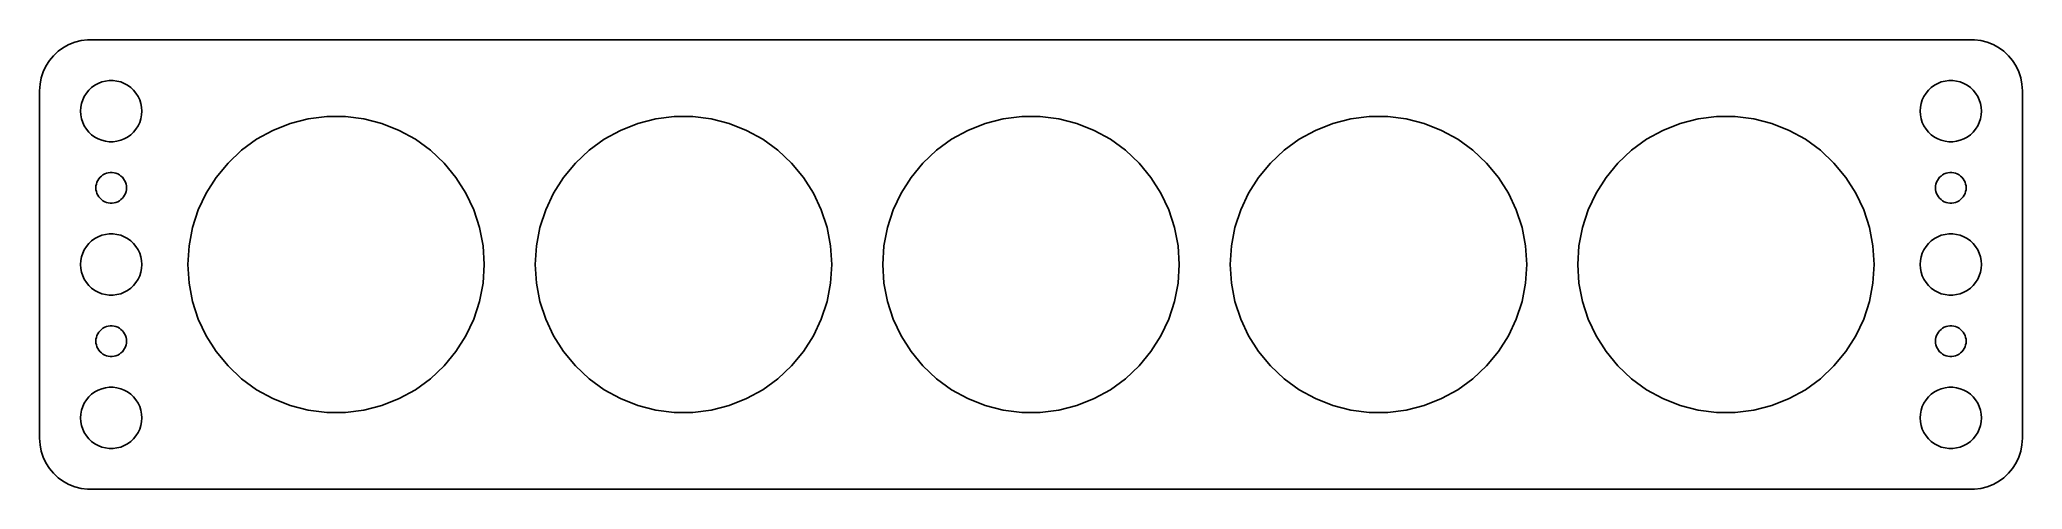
# Model space of a CAD drawing. Header units: metres. Extents: x -97 to 97, y -22 to 22.
import ezdxf

# ---------------------------------------------------------------- set-up
doc = ezdxf.new("R2010")
doc.units = ezdxf.units.M

msp = doc.modelspace()

# ---------------------------------------------------------------- linework, layer by layer
for p, q in [((-94.1289, 21.5241), (-94.6791, 21.2216)), ((-93.5451, 21.7553), (-94.1289, 21.5241)), ((-92.9369, 21.9114), (-93.5451, 21.7553)), ((-92.3139, 21.9901), (-92.9369, 21.9114)), ((92.3139, 21.9901), (-92.3139, 21.9901)), ((92.9369, 21.9114), (92.3139, 21.9901)), ((93.5451, 21.7553), (92.9369, 21.9114)), ((94.1289, 21.5241), (93.5451, 21.7553)), ((94.6791, 21.2216), (94.1289, 21.5241)), ((-96.3815, 19.4088), (-96.6489, 18.8406)), ((-96.0451, 19.9389), (-96.3815, 19.4088)), ((-95.6448, 20.4227), (-96.0451, 19.9389)), ((-95.1871, 20.8526), (-95.6448, 20.4227)), ((-94.6791, 21.2216), (-95.1871, 20.8526)), ((95.1871, 20.8526), (94.6791, 21.2216)), ((95.6448, 20.4227), (95.1871, 20.8526)), ((96.0451, 19.9389), (95.6448, 20.4227)), ((96.3815, 19.4088), (96.0451, 19.9389)), ((96.6489, 18.8406), (96.3815, 19.4088)), ((-96.9606, 17.6267), (-97, 17)), ((-96.8429, 18.2434), (-96.9606, 17.6267)), ((-96.6489, 18.8406), (-96.8429, 18.2434)), ((-91.9123, 17.3115), (-91.6075, 17.533)), ((-91.6075, 17.533), (-91.2773, 17.7145)), ((-91.2773, 17.7145), (-90.927, 17.8532)), ((-90.927, 17.8532), (-90.5621, 17.9469)), ((-90.5621, 17.9469), (-90.1884, 17.9941)), ((-90.1884, 17.9941), (-89.8116, 17.9941)), ((-89.8116, 17.9941), (-89.4379, 17.9469)), ((-89.4379, 17.9469), (-89.073, 17.8532)), ((-89.073, 17.8532), (-88.7227, 17.7145)), ((-88.7227, 17.7145), (-88.3925, 17.533)), ((-88.3925, 17.533), (-88.0877, 17.3115)), ((88.0877, 17.3115), (88.3925, 17.533)), ((88.3925, 17.533), (88.7227, 17.7145)), ((88.7227, 17.7145), (89.073, 17.8532)), ((89.073, 17.8532), (89.4379, 17.9469)), ((89.4379, 17.9469), (89.8116, 17.9941)), ((89.8116, 17.9941), (90.1884, 17.9941)), ((90.1884, 17.9941), (90.5621, 17.9469)), ((90.5621, 17.9469), (90.927, 17.8532)), ((90.927, 17.8532), (91.2773, 17.7145)), ((91.2773, 17.7145), (91.6075, 17.533)), ((91.6075, 17.533), (91.9123, 17.3115)), ((96.8429, 18.2434), (96.6489, 18.8406)), ((96.9606, 17.6267), (96.8429, 18.2434)), ((97, 17), (96.9606, 17.6267)), ((-97, 17), (-97, -17)), ((-92.9763, 15.376), (-92.9057, 15.7461)), ((-92.9057, 15.7461), (-92.7893, 16.1044)), ((-92.7893, 16.1044), (-92.6289, 16.4453)), ((-92.6289, 16.4453), (-92.427, 16.7634)), ((-92.427, 16.7634), (-92.1869, 17.0536)), ((-92.1869, 17.0536), (-91.9123, 17.3115)), ((-88.0877, 17.3115), (-87.8131, 17.0536)), ((-87.8131, 17.0536), (-87.573, 16.7634)), ((-87.573, 16.7634), (-87.3711, 16.4453)), ((-87.3711, 16.4453), (-87.2107, 16.1044)), ((-87.2107, 16.1044), (-87.0943, 15.7461)), ((-87.0943, 15.7461), (-87.0237, 15.376)), ((87.0237, 15.376), (87.0943, 15.7461)), ((87.0943, 15.7461), (87.2107, 16.1044)), ((87.2107, 16.1044), (87.3711, 16.4453)), ((87.3711, 16.4453), (87.573, 16.7634)), ((87.573, 16.7634), (87.8131, 17.0536)), ((87.8131, 17.0536), (88.0877, 17.3115)), ((91.9123, 17.3115), (92.1869, 17.0536)), ((92.1869, 17.0536), (92.427, 16.7634)), ((92.427, 16.7634), (92.6289, 16.4453)), ((92.6289, 16.4453), (92.7893, 16.1044)), ((92.7893, 16.1044), (92.9057, 15.7461)), ((92.9057, 15.7461), (92.9763, 15.376)), ((97, -17), (97, 17)), ((-93, 15), (-92.9763, 15.376)), ((-92.9763, 14.624), (-93, 15)), ((-92.9057, 14.2539), (-92.9763, 14.624)), ((-92.7893, 13.8956), (-92.9057, 14.2539)), ((-92.6289, 13.5547), (-92.7893, 13.8956)), ((-87.2107, 13.8956), (-87.3711, 13.5547)), ((-87.0943, 14.2539), (-87.2107, 13.8956)), ((-87.0237, 14.624), (-87.0943, 14.2539)), ((-87.0237, 15.376), (-87, 15)), ((-87, 15), (-87.0237, 14.624)), ((-74.1738, 13.12), (-72.4807, 13.7903)), ((-72.4807, 13.7903), (-70.717, 14.2432)), ((-70.717, 14.2432), (-68.9105, 14.4714)), ((-68.9105, 14.4714), (-67.0895, 14.4714)), ((-67.0895, 14.4714), (-65.283, 14.2432)), ((-65.283, 14.2432), (-63.5192, 13.7903)), ((-63.5192, 13.7903), (-61.8262, 13.12)), ((-40.1738, 13.12), (-38.4807, 13.7903)), ((-38.4807, 13.7903), (-36.717, 14.2432)), ((-36.717, 14.2432), (-34.9105, 14.4714)), ((-34.9105, 14.4714), (-33.0895, 14.4714)), ((-33.0895, 14.4714), (-31.283, 14.2432)), ((-31.283, 14.2432), (-29.5192, 13.7903)), ((-29.5192, 13.7903), (-27.8262, 13.12)), ((-6.1738, 13.12), (-4.48074, 13.7903)), ((-4.48074, 13.7903), (-2.71703, 14.2432)), ((-2.71703, 14.2432), (-0.91046, 14.4714)), ((-0.91046, 14.4714), (0.91046, 14.4714)), ((0.91046, 14.4714), (2.71703, 14.2432)), ((2.71703, 14.2432), (4.48074, 13.7903)), ((4.48074, 13.7903), (6.1738, 13.12)), ((27.8262, 13.12), (29.5192, 13.7903)), ((29.5192, 13.7903), (31.283, 14.2432)), ((31.283, 14.2432), (33.0895, 14.4714)), ((33.0895, 14.4714), (34.9105, 14.4714)), ((34.9105, 14.4714), (36.717, 14.2432)), ((36.717, 14.2432), (38.4807, 13.7903)), ((38.4807, 13.7903), (40.1738, 13.12)), ((61.8262, 13.12), (63.5192, 13.7903)), ((63.5192, 13.7903), (65.283, 14.2432)), ((65.283, 14.2432), (67.0895, 14.4714)), ((67.0895, 14.4714), (68.9105, 14.4714)), ((68.9105, 14.4714), (70.717, 14.2432)), ((70.717, 14.2432), (72.4807, 13.7903)), ((72.4807, 13.7903), (74.1738, 13.12)), ((87, 15), (87.0237, 15.376)), ((87.0237, 14.624), (87, 15)), ((87.0943, 14.2539), (87.0237, 14.624)), ((87.2107, 13.8956), (87.0943, 14.2539)), ((87.3711, 13.5547), (87.2107, 13.8956)), ((92.7893, 13.8956), (92.6289, 13.5547)), ((92.9057, 14.2539), (92.7893, 13.8956)), ((92.9763, 14.624), (92.9057, 14.2539)), ((92.9763, 15.376), (93, 15)), ((93, 15), (92.9763, 14.624)), ((-92.427, 13.2366), (-92.6289, 13.5547)), ((-92.1869, 12.9464), (-92.427, 13.2366)), ((-91.9123, 12.6884), (-92.1869, 12.9464)), ((-91.6075, 12.467), (-91.9123, 12.6884)), ((-91.2773, 12.2855), (-91.6075, 12.467)), ((-90.927, 12.1468), (-91.2773, 12.2855)), ((-90.5621, 12.0531), (-90.927, 12.1468)), ((-90.1884, 12.0059), (-90.5621, 12.0531)), ((-89.8116, 12.0059), (-90.1884, 12.0059)), ((-89.4379, 12.0531), (-89.8116, 12.0059)), ((-89.073, 12.1468), (-89.4379, 12.0531)), ((-88.7227, 12.2855), (-89.073, 12.1468)), ((-88.3925, 12.467), (-88.7227, 12.2855)), ((-88.0877, 12.6884), (-88.3925, 12.467)), ((-87.8131, 12.9464), (-88.0877, 12.6884)), ((-87.573, 13.2366), (-87.8131, 12.9464)), ((-87.3711, 13.5547), (-87.573, 13.2366)), ((-77.2426, 11.1724), (-75.7695, 12.2428)), ((-75.7695, 12.2428), (-74.1738, 13.12)), ((-61.8262, 13.12), (-60.2305, 12.2428)), ((-60.2305, 12.2428), (-58.7573, 11.1724)), ((-43.2426, 11.1724), (-41.7695, 12.2428)), ((-41.7695, 12.2428), (-40.1738, 13.12)), ((-27.8262, 13.12), (-26.2305, 12.2428)), ((-26.2305, 12.2428), (-24.7573, 11.1724)), ((-9.24265, 11.1724), (-7.76949, 12.2428)), ((-7.76949, 12.2428), (-6.1738, 13.12)), ((6.1738, 13.12), (7.76949, 12.2428)), ((7.76949, 12.2428), (9.24265, 11.1724)), ((24.7573, 11.1724), (26.2305, 12.2428)), ((26.2305, 12.2428), (27.8262, 13.12)), ((40.1738, 13.12), (41.7695, 12.2428)), ((41.7695, 12.2428), (43.2426, 11.1724)), ((58.7573, 11.1724), (60.2305, 12.2428)), ((60.2305, 12.2428), (61.8262, 13.12)), ((74.1738, 13.12), (75.7695, 12.2428)), ((75.7695, 12.2428), (77.2426, 11.1724)), ((87.573, 13.2366), (87.3711, 13.5547)), ((87.8131, 12.9464), (87.573, 13.2366)), ((88.0877, 12.6884), (87.8131, 12.9464)), ((88.3925, 12.467), (88.0877, 12.6884)), ((88.7227, 12.2855), (88.3925, 12.467)), ((89.073, 12.1468), (88.7227, 12.2855)), ((89.4379, 12.0531), (89.073, 12.1468)), ((89.8116, 12.0059), (89.4379, 12.0531)), ((90.1884, 12.0059), (89.8116, 12.0059)), ((90.5621, 12.0531), (90.1884, 12.0059)), ((90.927, 12.1468), (90.5621, 12.0531)), ((91.2773, 12.2855), (90.927, 12.1468)), ((91.6075, 12.467), (91.2773, 12.2855)), ((91.9123, 12.6884), (91.6075, 12.467)), ((92.1869, 12.9464), (91.9123, 12.6884)), ((92.427, 13.2366), (92.1869, 12.9464)), ((92.6289, 13.5547), (92.427, 13.2366)), ((-79.7307, 8.52287), (-78.57, 9.92592)), ((-78.57, 9.92592), (-77.2426, 11.1724)), ((-58.7573, 11.1724), (-57.4299, 9.92592)), ((-57.4299, 9.92592), (-56.2692, 8.52287)), ((-45.7307, 8.52287), (-44.57, 9.92592)), ((-44.57, 9.92592), (-43.2426, 11.1724)), ((-24.7573, 11.1724), (-23.4299, 9.92592)), ((-23.4299, 9.92592), (-22.2692, 8.52287)), ((-11.7307, 8.52287), (-10.57, 9.92592)), ((-10.57, 9.92592), (-9.24265, 11.1724)), ((9.24265, 11.1724), (10.57, 9.92592)), ((10.57, 9.92592), (11.7307, 8.52287)), ((22.2692, 8.52287), (23.4299, 9.92592)), ((23.4299, 9.92592), (24.7573, 11.1724)), ((43.2426, 11.1724), (44.57, 9.92592)), ((44.57, 9.92592), (45.7307, 8.52287)), ((56.2692, 8.52287), (57.4299, 9.92592)), ((57.4299, 9.92592), (58.7573, 11.1724)), ((77.2426, 11.1724), (78.57, 9.92592)), ((78.57, 9.92592), (79.7307, 8.52287)), ((-91.4882, 7.68799), (-91.4529, 7.87303)), ((-91.4529, 7.87303), (-91.3947, 8.05219)), ((-91.3947, 8.05219), (-91.3145, 8.22263)), ((-91.3145, 8.22263), (-91.2135, 8.38167)), ((-91.2135, 8.38167), (-91.0934, 8.52681)), ((-91.0934, 8.52681), (-90.9561, 8.65576)), ((-90.9561, 8.65576), (-90.8037, 8.76648)), ((-90.8037, 8.76648), (-90.6387, 8.85724)), ((-90.6387, 8.85724), (-90.4635, 8.92657)), ((-90.4635, 8.92657), (-90.2811, 8.97342)), ((-90.2811, 8.97342), (-90.0942, 8.99704)), ((-90.0942, 8.99704), (-89.9058, 8.99704)), ((-89.9058, 8.99704), (-89.7189, 8.97342)), ((-89.7189, 8.97342), (-89.5365, 8.92657)), ((-89.5365, 8.92657), (-89.3613, 8.85724)), ((-89.3613, 8.85724), (-89.1963, 8.76648)), ((-89.1963, 8.76648), (-89.0439, 8.65576)), ((-89.0439, 8.65576), (-88.9065, 8.52681)), ((-88.9065, 8.52681), (-88.7865, 8.38167)), ((-88.7865, 8.38167), (-88.6855, 8.22263)), ((-88.6855, 8.22263), (-88.6053, 8.05219)), ((-88.6053, 8.05219), (-88.5471, 7.87303)), ((-88.5471, 7.87303), (-88.5118, 7.68799)), ((-80.7064, 6.98543), (-79.7307, 8.52287)), ((-56.2692, 8.52287), (-55.2935, 6.98543)), ((-46.7064, 6.98543), (-45.7307, 8.52287)), ((-22.2692, 8.52287), (-21.2935, 6.98543)), ((-12.7064, 6.98543), (-11.7307, 8.52287)), ((11.7307, 8.52287), (12.7064, 6.98543)), ((21.2935, 6.98543), (22.2692, 8.52287)), ((45.7307, 8.52287), (46.7064, 6.98543)), ((55.2935, 6.98543), (56.2692, 8.52287)), ((79.7307, 8.52287), (80.7064, 6.98543)), ((88.5118, 7.68799), (88.5471, 7.87303)), ((88.5471, 7.87303), (88.6053, 8.05219)), ((88.6053, 8.05219), (88.6855, 8.22263)), ((88.6855, 8.22263), (88.7865, 8.38167)), ((88.7865, 8.38167), (88.9065, 8.52681)), ((88.9065, 8.52681), (89.0439, 8.65576)), ((89.0439, 8.65576), (89.1963, 8.76648)), ((89.1963, 8.76648), (89.3613, 8.85724)), ((89.3613, 8.85724), (89.5365, 8.92657)), ((89.5365, 8.92657), (89.7189, 8.97342)), ((89.7189, 8.97342), (89.9058, 8.99704)), ((89.9058, 8.99704), (90.0942, 8.99704)), ((90.0942, 8.99704), (90.2811, 8.97342)), ((90.2811, 8.97342), (90.4635, 8.92657)), ((90.4635, 8.92657), (90.6387, 8.85724)), ((90.6387, 8.85724), (90.8037, 8.76648)), ((90.8037, 8.76648), (90.9561, 8.65576)), ((90.9561, 8.65576), (91.0934, 8.52681)), ((91.0934, 8.52681), (91.2135, 8.38167)), ((91.2135, 8.38167), (91.3145, 8.22263)), ((91.3145, 8.22263), (91.3947, 8.05219)), ((91.3947, 8.05219), (91.4529, 7.87303)), ((91.4529, 7.87303), (91.4882, 7.68799)), ((-91.5, 7.5), (-91.4882, 7.68799)), ((-91.4882, 7.312), (-91.5, 7.5)), ((-91.4529, 7.12695), (-91.4882, 7.312)), ((-91.3947, 6.9478), (-91.4529, 7.12695)), ((-91.3145, 6.77736), (-91.3947, 6.9478)), ((-91.2135, 6.61832), (-91.3145, 6.77736)), ((-91.0934, 6.47318), (-91.2135, 6.61832)), ((-90.9561, 6.34422), (-91.0934, 6.47318)), ((-90.8037, 6.23351), (-90.9561, 6.34422)), ((-90.6387, 6.14275), (-90.8037, 6.23351)), ((-90.4635, 6.07341), (-90.6387, 6.14275)), ((-90.2811, 6.02657), (-90.4635, 6.07341)), ((-90.0942, 6.00294), (-90.2811, 6.02657)), ((-89.9058, 6.00294), (-90.0942, 6.00294)), ((-89.7189, 6.02657), (-89.9058, 6.00294)), ((-89.5365, 6.07341), (-89.7189, 6.02657)), ((-89.3613, 6.14275), (-89.5365, 6.07341)), ((-89.1963, 6.23351), (-89.3613, 6.14275)), ((-89.0439, 6.34422), (-89.1963, 6.23351)), ((-88.9065, 6.47318), (-89.0439, 6.34422)), ((-88.7865, 6.61832), (-88.9065, 6.47318)), ((-88.6855, 6.77736), (-88.7865, 6.61832)), ((-88.6053, 6.9478), (-88.6855, 6.77736)), ((-88.5471, 7.12695), (-88.6053, 6.9478)), ((-88.5118, 7.312), (-88.5471, 7.12695)), ((-88.5118, 7.68799), (-88.5, 7.5)), ((-88.5, 7.5), (-88.5118, 7.312)), ((-81.4818, 5.3378), (-80.7064, 6.98543)), ((-55.2935, 6.98543), (-54.5182, 5.3378)), ((-47.4818, 5.3378), (-46.7064, 6.98543)), ((-21.2935, 6.98543), (-20.5182, 5.3378)), ((-13.4818, 5.3378), (-12.7064, 6.98543)), ((12.7064, 6.98543), (13.4818, 5.3378)), ((20.5182, 5.3378), (21.2935, 6.98543)), ((46.7064, 6.98543), (47.4818, 5.3378)), ((54.5182, 5.3378), (55.2935, 6.98543)), ((80.7064, 6.98543), (81.4818, 5.3378)), ((88.5, 7.5), (88.5118, 7.68799)), ((88.5118, 7.312), (88.5, 7.5)), ((88.5471, 7.12695), (88.5118, 7.312)), ((88.6053, 6.9478), (88.5471, 7.12695)), ((88.6855, 6.77736), (88.6053, 6.9478)), ((88.7865, 6.61832), (88.6855, 6.77736)), ((88.9065, 6.47318), (88.7865, 6.61832)), ((89.0439, 6.34422), (88.9065, 6.47318)), ((89.1963, 6.23351), (89.0439, 6.34422)), ((89.3613, 6.14275), (89.1963, 6.23351)), ((89.5365, 6.07341), (89.3613, 6.14275)), ((89.7189, 6.02657), (89.5365, 6.07341)), ((89.9058, 6.00294), (89.7189, 6.02657)), ((90.0942, 6.00294), (89.9058, 6.00294)), ((90.2811, 6.02657), (90.0942, 6.00294)), ((90.4635, 6.07341), (90.2811, 6.02657)), ((90.6387, 6.14275), (90.4635, 6.07341)), ((90.8037, 6.23351), (90.6387, 6.14275)), ((90.9561, 6.34422), (90.8037, 6.23351)), ((91.0934, 6.47318), (90.9561, 6.34422)), ((91.2135, 6.61832), (91.0934, 6.47318)), ((91.3145, 6.77736), (91.2135, 6.61832)), ((91.3947, 6.9478), (91.3145, 6.77736)), ((91.4529, 7.12695), (91.3947, 6.9478)), ((91.4882, 7.312), (91.4529, 7.12695)), ((91.4882, 7.68799), (91.5, 7.5)), ((91.5, 7.5), (91.4882, 7.312)), ((-82.0444, 3.606), (-81.4818, 5.3378)), ((-54.5182, 5.3378), (-53.9555, 3.606)), ((-48.0444, 3.606), (-47.4818, 5.3378)), ((-20.5182, 5.3378), (-19.9555, 3.606)), ((-14.0444, 3.606), (-13.4818, 5.3378)), ((13.4818, 5.3378), (14.0444, 3.606)), ((19.9555, 3.606), (20.5182, 5.3378)), ((47.4818, 5.3378), (48.0444, 3.606)), ((53.9555, 3.606), (54.5182, 5.3378)), ((81.4818, 5.3378), (82.0444, 3.606)), ((-92.427, 1.76335), (-92.1869, 2.05363)), ((-92.1869, 2.05363), (-91.9123, 2.31154)), ((-91.9123, 2.31154), (-91.6075, 2.53297)), ((-91.6075, 2.53297), (-91.2773, 2.71448)), ((-91.2773, 2.71448), (-90.927, 2.85316)), ((-90.927, 2.85316), (-90.5621, 2.94685)), ((-90.5621, 2.94685), (-90.1884, 2.99408)), ((-90.1884, 2.99408), (-89.8116, 2.99408)), ((-89.8116, 2.99408), (-89.4379, 2.94685)), ((-89.4379, 2.94685), (-89.073, 2.85316)), ((-89.073, 2.85316), (-88.7227, 2.71448)), ((-88.7227, 2.71448), (-88.3925, 2.53297)), ((-88.3925, 2.53297), (-88.0877, 2.31154)), ((-88.0877, 2.31154), (-87.8131, 2.05363)), ((-87.8131, 2.05363), (-87.573, 1.76335)), ((-82.3857, 1.81732), (-82.0444, 3.606)), ((-53.9555, 3.606), (-53.6143, 1.81732)), ((-48.3857, 1.81732), (-48.0444, 3.606)), ((-19.9555, 3.606), (-19.6143, 1.81732)), ((-14.3857, 1.81732), (-14.0444, 3.606)), ((14.0444, 3.606), (14.3857, 1.81732)), ((19.6143, 1.81732), (19.9555, 3.606)), ((48.0444, 3.606), (48.3857, 1.81732)), ((53.6143, 1.81732), (53.9555, 3.606)), ((82.0444, 3.606), (82.3857, 1.81732)), ((87.573, 1.76335), (87.8131, 2.05363)), ((87.8131, 2.05363), (88.0877, 2.31154)), ((88.0877, 2.31154), (88.3925, 2.53297)), ((88.3925, 2.53297), (88.7227, 2.71448)), ((88.7227, 2.71448), (89.073, 2.85316)), ((89.073, 2.85316), (89.4379, 2.94685)), ((89.4379, 2.94685), (89.8116, 2.99408)), ((89.8116, 2.99408), (90.1884, 2.99408)), ((90.1884, 2.99408), (90.5621, 2.94685)), ((90.5621, 2.94685), (90.927, 2.85316)), ((90.927, 2.85316), (91.2773, 2.71448)), ((91.2773, 2.71448), (91.6075, 2.53297)), ((91.6075, 2.53297), (91.9123, 2.31154)), ((91.9123, 2.31154), (92.1869, 2.05363)), ((92.1869, 2.05363), (92.427, 1.76335)), ((-93, 0), (-92.9763, 0.37599)), ((-92.9763, -0.37599), (-93, 0)), ((-92.9763, 0.37599), (-92.9057, 0.74606)), ((-92.9057, 0.74606), (-92.7893, 1.10437)), ((-92.7893, 1.10437), (-92.6289, 1.44525)), ((-92.6289, 1.44525), (-92.427, 1.76335)), ((-87.573, 1.76335), (-87.3711, 1.44525)), ((-87.3711, 1.44525), (-87.2107, 1.10437)), ((-87.2107, 1.10437), (-87.0943, 0.74606)), ((-87.0943, 0.74606), (-87.0237, 0.37599)), ((-87.0237, 0.37599), (-87, 0)), ((-87, 0), (-87.0237, -0.37599)), ((-82.5, 0), (-82.3857, 1.81732)), ((-82.3857, -1.81732), (-82.5, 0)), ((-53.6143, 1.81732), (-53.5, 0)), ((-53.5, 0), (-53.6143, -1.81732)), ((-48.5, 0), (-48.3857, 1.81732)), ((-48.3857, -1.81732), (-48.5, 0)), ((-19.6143, 1.81732), (-19.5, 0)), ((-19.5, 0), (-19.6143, -1.81732)), ((-14.5, 0), (-14.3857, 1.81732)), ((-14.3857, -1.81732), (-14.5, 0)), ((14.3857, 1.81732), (14.5, 0)), ((14.5, 0), (14.3857, -1.81732)), ((19.5, 0), (19.6143, 1.81732)), ((19.6143, -1.81732), (19.5, 0)), ((48.3857, 1.81732), (48.5, 0)), ((48.5, 0), (48.3857, -1.81732)), ((53.5, 0), (53.6143, 1.81732)), ((53.6143, -1.81732), (53.5, 0)), ((82.3857, 1.81732), (82.5, 0)), ((82.5, 0), (82.3857, -1.81732)), ((87, 0), (87.0237, 0.37599)), ((87.0237, -0.37599), (87, 0)), ((87.0237, 0.37599), (87.0943, 0.74606)), ((87.0943, 0.74606), (87.2107, 1.10437)), ((87.2107, 1.10437), (87.3711, 1.44525)), ((87.3711, 1.44525), (87.573, 1.76335)), ((92.427, 1.76335), (92.6289, 1.44525)), ((92.6289, 1.44525), (92.7893, 1.10437)), ((92.7893, 1.10437), (92.9057, 0.74606)), ((92.9057, 0.74606), (92.9763, 0.37599)), ((92.9763, 0.37599), (93, 0)), ((93, 0), (92.9763, -0.37599)), ((-92.9057, -0.74606), (-92.9763, -0.37599)), ((-92.7893, -1.10437), (-92.9057, -0.74606)), ((-92.6289, -1.44525), (-92.7893, -1.10437)), ((-92.427, -1.76335), (-92.6289, -1.44525)), ((-92.1869, -2.05363), (-92.427, -1.76335)), ((-87.573, -1.76335), (-87.8131, -2.05363)), ((-87.3711, -1.44525), (-87.573, -1.76335)), ((-87.2107, -1.10437), (-87.3711, -1.44525)), ((-87.0943, -0.74606), (-87.2107, -1.10437)), ((-87.0237, -0.37599), (-87.0943, -0.74606)), ((-82.0444, -3.606), (-82.3857, -1.81732)), ((-53.6143, -1.81732), (-53.9555, -3.606)), ((-48.0444, -3.606), (-48.3857, -1.81732)), ((-19.6143, -1.81732), (-19.9555, -3.606)), ((-14.0444, -3.606), (-14.3857, -1.81732)), ((14.3857, -1.81732), (14.0444, -3.606)), ((19.9555, -3.606), (19.6143, -1.81732)), ((48.3857, -1.81732), (48.0444, -3.606)), ((53.9555, -3.606), (53.6143, -1.81732)), ((82.3857, -1.81732), (82.0444, -3.606)), ((87.0943, -0.74606), (87.0237, -0.37599)), ((87.2107, -1.10437), (87.0943, -0.74606)), ((87.3711, -1.44525), (87.2107, -1.10437)), ((87.573, -1.76335), (87.3711, -1.44525)), ((87.8131, -2.05363), (87.573, -1.76335)), ((92.427, -1.76335), (92.1869, -2.05363)), ((92.6289, -1.44525), (92.427, -1.76335)), ((92.7893, -1.10437), (92.6289, -1.44525)), ((92.9057, -0.74606), (92.7893, -1.10437)), ((92.9763, -0.37599), (92.9057, -0.74606)), ((-91.9123, -2.31154), (-92.1869, -2.05363)), ((-91.6075, -2.53297), (-91.9123, -2.31154)), ((-91.2773, -2.71448), (-91.6075, -2.53297)), ((-90.927, -2.85316), (-91.2773, -2.71448)), ((-90.5621, -2.94685), (-90.927, -2.85316)), ((-90.1884, -2.99408), (-90.5621, -2.94685)), ((-89.8116, -2.99408), (-90.1884, -2.99408)), ((-89.4379, -2.94685), (-89.8116, -2.99408)), ((-89.073, -2.85316), (-89.4379, -2.94685)), ((-88.7227, -2.71448), (-89.073, -2.85316)), ((-88.3925, -2.53297), (-88.7227, -2.71448)), ((-88.0877, -2.31154), (-88.3925, -2.53297)), ((-87.8131, -2.05363), (-88.0877, -2.31154)), ((-81.4818, -5.3378), (-82.0444, -3.606)), ((-53.9555, -3.606), (-54.5182, -5.3378)), ((-47.4818, -5.3378), (-48.0444, -3.606)), ((-19.9555, -3.606), (-20.5182, -5.3378)), ((-13.4818, -5.3378), (-14.0444, -3.606)), ((14.0444, -3.606), (13.4818, -5.3378)), ((20.5182, -5.3378), (19.9555, -3.606)), ((48.0444, -3.606), (47.4818, -5.3378)), ((54.5182, -5.3378), (53.9555, -3.606)), ((82.0444, -3.606), (81.4818, -5.3378)), ((88.0877, -2.31154), (87.8131, -2.05363)), ((88.3925, -2.53297), (88.0877, -2.31154)), ((88.7227, -2.71448), (88.3925, -2.53297)), ((89.073, -2.85316), (88.7227, -2.71448)), ((89.4379, -2.94685), (89.073, -2.85316)), ((89.8116, -2.99408), (89.4379, -2.94685)), ((90.1884, -2.99408), (89.8116, -2.99408)), ((90.5621, -2.94685), (90.1884, -2.99408)), ((90.927, -2.85316), (90.5621, -2.94685)), ((91.2773, -2.71448), (90.927, -2.85316)), ((91.6075, -2.53297), (91.2773, -2.71448)), ((91.9123, -2.31154), (91.6075, -2.53297)), ((92.1869, -2.05363), (91.9123, -2.31154)), ((-80.7064, -6.98543), (-81.4818, -5.3378)), ((-54.5182, -5.3378), (-55.2935, -6.98543)), ((-46.7064, -6.98543), (-47.4818, -5.3378)), ((-20.5182, -5.3378), (-21.2935, -6.98543)), ((-12.7064, -6.98543), (-13.4818, -5.3378)), ((13.4818, -5.3378), (12.7064, -6.98543)), ((21.2935, -6.98543), (20.5182, -5.3378)), ((47.4818, -5.3378), (46.7064, -6.98543)), ((55.2935, -6.98543), (54.5182, -5.3378)), ((81.4818, -5.3378), (80.7064, -6.98543)), ((-91.5, -7.5), (-91.4882, -7.312)), ((-91.4882, -7.68799), (-91.5, -7.5)), ((-91.4882, -7.312), (-91.4529, -7.12695)), ((-91.4529, -7.87303), (-91.4882, -7.68799)), ((-91.4529, -7.12695), (-91.3947, -6.9478)), ((-91.3947, -6.9478), (-91.3145, -6.77736)), ((-91.3145, -6.77736), (-91.2135, -6.61832)), ((-91.2135, -6.61832), (-91.0934, -6.47318)), ((-91.0934, -6.47318), (-90.9561, -6.34422)), ((-90.9561, -6.34422), (-90.8037, -6.23351)), ((-90.8037, -6.23351), (-90.6387, -6.14275)), ((-90.6387, -6.14275), (-90.4635, -6.07341)), ((-90.4635, -6.07341), (-90.2811, -6.02657)), ((-90.2811, -6.02657), (-90.0942, -6.00294)), ((-90.0942, -6.00294), (-89.9058, -6.00294)), ((-89.9058, -6.00294), (-89.7189, -6.02657)), ((-89.7189, -6.02657), (-89.5365, -6.07341)), ((-89.5365, -6.07341), (-89.3613, -6.14275)), ((-89.3613, -6.14275), (-89.1963, -6.23351)), ((-89.1963, -6.23351), (-89.0439, -6.34422)), ((-89.0439, -6.34422), (-88.9065, -6.47318)), ((-88.9065, -6.47318), (-88.7865, -6.61832)), ((-88.7865, -6.61832), (-88.6855, -6.77736)), ((-88.6855, -6.77736), (-88.6053, -6.9478)), ((-88.6053, -6.9478), (-88.5471, -7.12695)), ((-88.5471, -7.12695), (-88.5118, -7.312)), ((-88.5118, -7.68799), (-88.5471, -7.87303)), ((-88.5118, -7.312), (-88.5, -7.5)), ((-88.5, -7.5), (-88.5118, -7.68799)), ((-79.7307, -8.52287), (-80.7064, -6.98543)), ((-55.2935, -6.98543), (-56.2692, -8.52287)), ((-45.7307, -8.52287), (-46.7064, -6.98543)), ((-21.2935, -6.98543), (-22.2692, -8.52287)), ((-11.7307, -8.52287), (-12.7064, -6.98543)), ((12.7064, -6.98543), (11.7307, -8.52287)), ((22.2692, -8.52287), (21.2935, -6.98543)), ((46.7064, -6.98543), (45.7307, -8.52287)), ((56.2692, -8.52287), (55.2935, -6.98543)), ((80.7064, -6.98543), (79.7307, -8.52287)), ((88.5, -7.5), (88.5118, -7.312)), ((88.5118, -7.68799), (88.5, -7.5)), ((88.5118, -7.312), (88.5471, -7.12695)), ((88.5471, -7.87303), (88.5118, -7.68799)), ((88.5471, -7.12695), (88.6053, -6.9478)), ((88.6053, -6.9478), (88.6855, -6.77736)), ((88.6855, -6.77736), (88.7865, -6.61832)), ((88.7865, -6.61832), (88.9065, -6.47318)), ((88.9065, -6.47318), (89.0439, -6.34422)), ((89.0439, -6.34422), (89.1963, -6.23351)), ((89.1963, -6.23351), (89.3613, -6.14275)), ((89.3613, -6.14275), (89.5365, -6.07341)), ((89.5365, -6.07341), (89.7189, -6.02657)), ((89.7189, -6.02657), (89.9058, -6.00294)), ((89.9058, -6.00294), (90.0942, -6.00294)), ((90.0942, -6.00294), (90.2811, -6.02657)), ((90.2811, -6.02657), (90.4635, -6.07341)), ((90.4635, -6.07341), (90.6387, -6.14275)), ((90.6387, -6.14275), (90.8037, -6.23351)), ((90.8037, -6.23351), (90.9561, -6.34422)), ((90.9561, -6.34422), (91.0934, -6.47318)), ((91.0934, -6.47318), (91.2135, -6.61832)), ((91.2135, -6.61832), (91.3145, -6.77736)), ((91.3145, -6.77736), (91.3947, -6.9478)), ((91.3947, -6.9478), (91.4529, -7.12695)), ((91.4529, -7.12695), (91.4882, -7.312)), ((91.4882, -7.68799), (91.4529, -7.87303)), ((91.4882, -7.312), (91.5, -7.5)), ((91.5, -7.5), (91.4882, -7.68799)), ((-91.3947, -8.05219), (-91.4529, -7.87303)), ((-91.3145, -8.22263), (-91.3947, -8.05219)), ((-91.2135, -8.38167), (-91.3145, -8.22263)), ((-91.0934, -8.52681), (-91.2135, -8.38167)), ((-90.9561, -8.65576), (-91.0934, -8.52681)), ((-90.8037, -8.76648), (-90.9561, -8.65576)), ((-90.6387, -8.85724), (-90.8037, -8.76648)), ((-90.4635, -8.92657), (-90.6387, -8.85724)), ((-90.2811, -8.97342), (-90.4635, -8.92657)), ((-90.0942, -8.99704), (-90.2811, -8.97342)), ((-89.9058, -8.99704), (-90.0942, -8.99704)), ((-89.7189, -8.97342), (-89.9058, -8.99704)), ((-89.5365, -8.92657), (-89.7189, -8.97342)), ((-89.3613, -8.85724), (-89.5365, -8.92657)), ((-89.1963, -8.76648), (-89.3613, -8.85724)), ((-89.0439, -8.65576), (-89.1963, -8.76648)), ((-88.9065, -8.52681), (-89.0439, -8.65576)), ((-88.7865, -8.38167), (-88.9065, -8.52681)), ((-88.6855, -8.22263), (-88.7865, -8.38167)), ((-88.6053, -8.05219), (-88.6855, -8.22263)), ((-88.5471, -7.87303), (-88.6053, -8.05219)), ((-78.57, -9.92592), (-79.7307, -8.52287)), ((-56.2692, -8.52287), (-57.4299, -9.92592)), ((-44.57, -9.92592), (-45.7307, -8.52287)), ((-22.2692, -8.52287), (-23.4299, -9.92592)), ((-10.57, -9.92592), (-11.7307, -8.52287)), ((11.7307, -8.52287), (10.57, -9.92592)), ((23.4299, -9.92592), (22.2692, -8.52287)), ((45.7307, -8.52287), (44.57, -9.92592)), ((57.4299, -9.92592), (56.2692, -8.52287)), ((79.7307, -8.52287), (78.57, -9.92592)), ((88.6053, -8.05219), (88.5471, -7.87303)), ((88.6855, -8.22263), (88.6053, -8.05219)), ((88.7865, -8.38167), (88.6855, -8.22263)), ((88.9065, -8.52681), (88.7865, -8.38167)), ((89.0439, -8.65576), (88.9065, -8.52681)), ((89.1963, -8.76648), (89.0439, -8.65576)), ((89.3613, -8.85724), (89.1963, -8.76648)), ((89.5365, -8.92657), (89.3613, -8.85724)), ((89.7189, -8.97342), (89.5365, -8.92657)), ((89.9058, -8.99704), (89.7189, -8.97342)), ((90.0942, -8.99704), (89.9058, -8.99704)), ((90.2811, -8.97342), (90.0942, -8.99704)), ((90.4635, -8.92657), (90.2811, -8.97342)), ((90.6387, -8.85724), (90.4635, -8.92657)), ((90.8037, -8.76648), (90.6387, -8.85724)), ((90.9561, -8.65576), (90.8037, -8.76648)), ((91.0934, -8.52681), (90.9561, -8.65576)), ((91.2135, -8.38167), (91.0934, -8.52681)), ((91.3145, -8.22263), (91.2135, -8.38167)), ((91.3947, -8.05219), (91.3145, -8.22263)), ((91.4529, -7.87303), (91.3947, -8.05219)), ((-77.2426, -11.1724), (-78.57, -9.92592)), ((-75.7695, -12.2428), (-77.2426, -11.1724)), ((-58.7573, -11.1724), (-60.2305, -12.2428)), ((-57.4299, -9.92592), (-58.7573, -11.1724)), ((-43.2426, -11.1724), (-44.57, -9.92592)), ((-41.7695, -12.2428), (-43.2426, -11.1724)), ((-24.7573, -11.1724), (-26.2305, -12.2428)), ((-23.4299, -9.92592), (-24.7573, -11.1724)), ((-9.24265, -11.1724), (-10.57, -9.92592)), ((-7.76949, -12.2428), (-9.24265, -11.1724)), ((9.24265, -11.1724), (7.76949, -12.2428)), ((10.57, -9.92592), (9.24265, -11.1724)), ((24.7573, -11.1724), (23.4299, -9.92592)), ((26.2305, -12.2428), (24.7573, -11.1724)), ((43.2426, -11.1724), (41.7695, -12.2428)), ((44.57, -9.92592), (43.2426, -11.1724)), ((58.7573, -11.1724), (57.4299, -9.92592)), ((60.2305, -12.2428), (58.7573, -11.1724)), ((77.2426, -11.1724), (75.7695, -12.2428)), ((78.57, -9.92592), (77.2426, -11.1724)), ((-92.7893, -13.8956), (-92.6289, -13.5547)), ((-92.6289, -13.5547), (-92.427, -13.2366)), ((-92.427, -13.2366), (-92.1869, -12.9464)), ((-92.1869, -12.9464), (-91.9123, -12.6884)), ((-91.9123, -12.6884), (-91.6075, -12.467)), ((-91.6075, -12.467), (-91.2773, -12.2855)), ((-91.2773, -12.2855), (-90.927, -12.1468)), ((-90.927, -12.1468), (-90.5621, -12.0531)), ((-90.5621, -12.0531), (-90.1884, -12.0059)), ((-90.1884, -12.0059), (-89.8116, -12.0059)), ((-89.8116, -12.0059), (-89.4379, -12.0531)), ((-89.4379, -12.0531), (-89.073, -12.1468)), ((-89.073, -12.1468), (-88.7227, -12.2855)), ((-88.7227, -12.2855), (-88.3925, -12.467)), ((-88.3925, -12.467), (-88.0877, -12.6884)), ((-88.0877, -12.6884), (-87.8131, -12.9464)), ((-87.8131, -12.9464), (-87.573, -13.2366)), ((-87.573, -13.2366), (-87.3711, -13.5547)), ((-87.3711, -13.5547), (-87.2107, -13.8956)), ((-74.1738, -13.12), (-75.7695, -12.2428)), ((-72.4807, -13.7903), (-74.1738, -13.12)), ((-61.8262, -13.12), (-63.5192, -13.7903)), ((-60.2305, -12.2428), (-61.8262, -13.12)), ((-40.1738, -13.12), (-41.7695, -12.2428)), ((-38.4807, -13.7903), (-40.1738, -13.12)), ((-27.8262, -13.12), (-29.5192, -13.7903)), ((-26.2305, -12.2428), (-27.8262, -13.12)), ((-6.1738, -13.12), (-7.76949, -12.2428)), ((-4.48074, -13.7903), (-6.1738, -13.12)), ((6.1738, -13.12), (4.48074, -13.7903)), ((7.76949, -12.2428), (6.1738, -13.12)), ((27.8262, -13.12), (26.2305, -12.2428)), ((29.5192, -13.7903), (27.8262, -13.12)), ((40.1738, -13.12), (38.4807, -13.7903)), ((41.7695, -12.2428), (40.1738, -13.12)), ((61.8262, -13.12), (60.2305, -12.2428)), ((63.5192, -13.7903), (61.8262, -13.12)), ((74.1738, -13.12), (72.4807, -13.7903)), ((75.7695, -12.2428), (74.1738, -13.12)), ((87.2107, -13.8956), (87.3711, -13.5547)), ((87.3711, -13.5547), (87.573, -13.2366)), ((87.573, -13.2366), (87.8131, -12.9464)), ((87.8131, -12.9464), (88.0877, -12.6884)), ((88.0877, -12.6884), (88.3925, -12.467)), ((88.3925, -12.467), (88.7227, -12.2855)), ((88.7227, -12.2855), (89.073, -12.1468)), ((89.073, -12.1468), (89.4379, -12.0531)), ((89.4379, -12.0531), (89.8116, -12.0059)), ((89.8116, -12.0059), (90.1884, -12.0059)), ((90.1884, -12.0059), (90.5621, -12.0531)), ((90.5621, -12.0531), (90.927, -12.1468)), ((90.927, -12.1468), (91.2773, -12.2855)), ((91.2773, -12.2855), (91.6075, -12.467)), ((91.6075, -12.467), (91.9123, -12.6884)), ((91.9123, -12.6884), (92.1869, -12.9464)), ((92.1869, -12.9464), (92.427, -13.2366)), ((92.427, -13.2366), (92.6289, -13.5547)), ((92.6289, -13.5547), (92.7893, -13.8956)), ((-93, -15), (-92.9763, -14.624)), ((-92.9763, -15.376), (-93, -15)), ((-92.9763, -14.624), (-92.9057, -14.2539)), ((-92.9057, -15.7461), (-92.9763, -15.376)), ((-92.9057, -14.2539), (-92.7893, -13.8956)), ((-87.2107, -13.8956), (-87.0943, -14.2539)), ((-87.0943, -14.2539), (-87.0237, -14.624)), ((-87.0237, -15.376), (-87.0943, -15.7461)), ((-87.0237, -14.624), (-87, -15)), ((-87, -15), (-87.0237, -15.376)), ((-70.717, -14.2432), (-72.4807, -13.7903)), ((-68.9105, -14.4714), (-70.717, -14.2432)), ((-67.0895, -14.4714), (-68.9105, -14.4714)), ((-65.283, -14.2432), (-67.0895, -14.4714)), ((-63.5192, -13.7903), (-65.283, -14.2432)), ((-36.717, -14.2432), (-38.4807, -13.7903)), ((-34.9105, -14.4714), (-36.717, -14.2432)), ((-33.0895, -14.4714), (-34.9105, -14.4714)), ((-31.283, -14.2432), (-33.0895, -14.4714)), ((-29.5192, -13.7903), (-31.283, -14.2432)), ((-2.71703, -14.2432), (-4.48074, -13.7903)), ((-0.91046, -14.4714), (-2.71703, -14.2432)), ((0.91046, -14.4714), (-0.91046, -14.4714)), ((2.71703, -14.2432), (0.91046, -14.4714)), ((4.48074, -13.7903), (2.71703, -14.2432)), ((31.283, -14.2432), (29.5192, -13.7903)), ((33.0895, -14.4714), (31.283, -14.2432)), ((34.9105, -14.4714), (33.0895, -14.4714)), ((36.717, -14.2432), (34.9105, -14.4714)), ((38.4807, -13.7903), (36.717, -14.2432)), ((65.283, -14.2432), (63.5192, -13.7903)), ((67.0895, -14.4714), (65.283, -14.2432)), ((68.9105, -14.4714), (67.0895, -14.4714)), ((70.717, -14.2432), (68.9105, -14.4714)), ((72.4807, -13.7903), (70.717, -14.2432)), ((87, -15), (87.0237, -14.624)), ((87.0237, -15.376), (87, -15)), ((87.0237, -14.624), (87.0943, -14.2539)), ((87.0943, -15.7461), (87.0237, -15.376)), ((87.0943, -14.2539), (87.2107, -13.8956)), ((92.7893, -13.8956), (92.9057, -14.2539)), ((92.9057, -14.2539), (92.9763, -14.624)), ((92.9763, -15.376), (92.9057, -15.7461)), ((92.9763, -14.624), (93, -15)), ((93, -15), (92.9763, -15.376)), ((-97, -17), (-96.9606, -17.6267)), ((-92.7893, -16.1044), (-92.9057, -15.7461)), ((-92.6289, -16.4453), (-92.7893, -16.1044)), ((-92.427, -16.7634), (-92.6289, -16.4453)), ((-92.1869, -17.0536), (-92.427, -16.7634)), ((-91.9123, -17.3115), (-92.1869, -17.0536)), ((-91.6075, -17.533), (-91.9123, -17.3115)), ((-88.0877, -17.3115), (-88.3925, -17.533)), ((-87.8131, -17.0536), (-88.0877, -17.3115)), ((-87.573, -16.7634), (-87.8131, -17.0536)), ((-87.3711, -16.4453), (-87.573, -16.7634)), ((-87.2107, -16.1044), (-87.3711, -16.4453)), ((-87.0943, -15.7461), (-87.2107, -16.1044)), ((87.2107, -16.1044), (87.0943, -15.7461)), ((87.3711, -16.4453), (87.2107, -16.1044)), ((87.573, -16.7634), (87.3711, -16.4453)), ((87.8131, -17.0536), (87.573, -16.7634)), ((88.0877, -17.3115), (87.8131, -17.0536)), ((88.3925, -17.533), (88.0877, -17.3115)), ((91.9123, -17.3115), (91.6075, -17.533)), ((92.1869, -17.0536), (91.9123, -17.3115)), ((92.427, -16.7634), (92.1869, -17.0536)), ((92.6289, -16.4453), (92.427, -16.7634)), ((92.7893, -16.1044), (92.6289, -16.4453)), ((92.9057, -15.7461), (92.7893, -16.1044)), ((96.9606, -17.6267), (97, -17)), ((-96.9606, -17.6267), (-96.8429, -18.2434)), ((-96.8429, -18.2434), (-96.6489, -18.8406)), ((-96.6489, -18.8406), (-96.3815, -19.4088)), ((-91.2773, -17.7145), (-91.6075, -17.533)), ((-90.927, -17.8532), (-91.2773, -17.7145)), ((-90.5621, -17.9469), (-90.927, -17.8532)), ((-90.1884, -17.9941), (-90.5621, -17.9469)), ((-89.8116, -17.9941), (-90.1884, -17.9941)), ((-89.4379, -17.9469), (-89.8116, -17.9941)), ((-89.073, -17.8532), (-89.4379, -17.9469)), ((-88.7227, -17.7145), (-89.073, -17.8532)), ((-88.3925, -17.533), (-88.7227, -17.7145)), ((88.7227, -17.7145), (88.3925, -17.533)), ((89.073, -17.8532), (88.7227, -17.7145)), ((89.4379, -17.9469), (89.073, -17.8532)), ((89.8116, -17.9941), (89.4379, -17.9469)), ((90.1884, -17.9941), (89.8116, -17.9941)), ((90.5621, -17.9469), (90.1884, -17.9941)), ((90.927, -17.8532), (90.5621, -17.9469)), ((91.2773, -17.7145), (90.927, -17.8532)), ((91.6075, -17.533), (91.2773, -17.7145)), ((96.3815, -19.4088), (96.6489, -18.8406)), ((96.6489, -18.8406), (96.8429, -18.2434)), ((96.8429, -18.2434), (96.9606, -17.6267)), ((-96.3815, -19.4088), (-96.0451, -19.9389)), ((-96.0451, -19.9389), (-95.6448, -20.4227)), ((-95.6448, -20.4227), (-95.1871, -20.8526)), ((-95.1871, -20.8526), (-94.6791, -21.2216)), ((-94.6791, -21.2216), (-94.1289, -21.5241)), ((94.1289, -21.5241), (94.6791, -21.2216)), ((94.6791, -21.2216), (95.1871, -20.8526)), ((95.1871, -20.8526), (95.6448, -20.4227)), ((95.6448, -20.4227), (96.0451, -19.9389)), ((96.0451, -19.9389), (96.3815, -19.4088)), ((-94.1289, -21.5241), (-93.5451, -21.7553)), ((-93.5451, -21.7553), (-92.9369, -21.9114)), ((-92.9369, -21.9114), (-92.3139, -21.9901)), ((-92.3139, -21.9901), (92.3139, -21.9901)), ((92.3139, -21.9901), (92.9369, -21.9114)), ((92.9369, -21.9114), (93.5451, -21.7553)), ((93.5451, -21.7553), (94.1289, -21.5241))]:
    msp.add_line(p, q)

doc.saveas('drawing.dxf')
